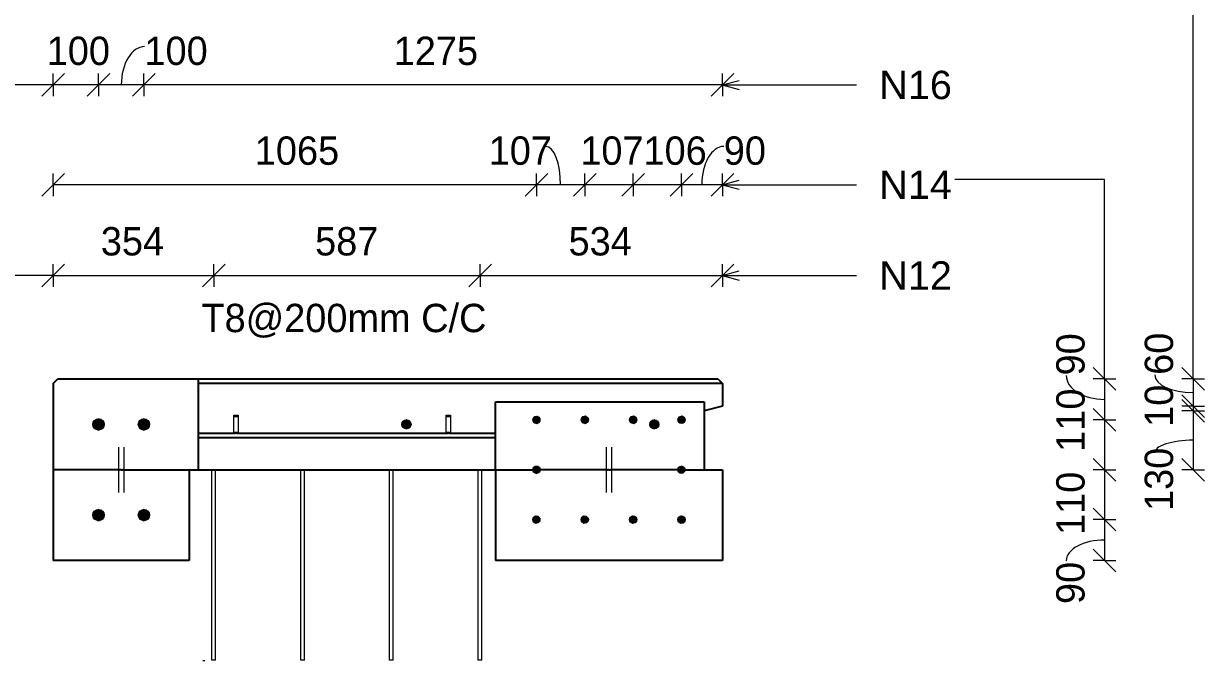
# Model space of a CAD drawing. Header units: millimetres. Extents: x -7945 to 7565, y 1067 to 22619.
# Drawn here: x -6529 to -3926, y 19844 to 21248 of the extents above; entities that cross this region are included whole.
import ezdxf

# ---------------------------------------------------------------- set-up
doc = ezdxf.new("R2010")
doc.units = ezdxf.units.MM
doc.linetypes.add('Dash', pattern=[6.36, 3.18, -3.18])
for name, color, linetype, lineweight in [('A-ANNO-DIMS', 211, 'Continuous', 9), ('A-ANNO-DIMS-25', 211, 'Continuous', 9), ('A-DETL-MBND', 5, 'Continuous', 18), ('A-GENM', 13, 'Continuous', 18), ('A-WALL', 113, 'Continuous', 25), ('A-WALL-HDLN', 110, 'Dash', 25), ('G-ANNO-TEXT', 231, 'Continuous', 9), ('S-RBAR', 171, 'Continuous', 18)]:
    doc.layers.add(name, color=color, linetype=linetype, lineweight=lineweight)
doc.styles.add('Arial', font='arial.ttf', dxfattribs={"height": 62.5})
doc.styles.add('Nirmala UI Semilight', font='NirmalaS.ttf', dxfattribs={"height": 62.5})
doc.dimstyles.new('Arrow_Filled_-_2_5_NI_UI', dxfattribs={"dimscale": 304.8, "dimtxt": 65.460247, "dimasz": 0.164042, "dimexe": 0.082021, "dimexo": 0.0625, "dimgap": 0.082021, "dimtad": 1, "dimdec": 4, "dimzin": 0, "dimdsep": 46, "dimtxsty": 'Nirmala UI Semilight', "dimblk1": 'OBLIQUE', "dimblk2": 'OBLIQUE', "dimsah": 1, "dimcen": 0.09, "dimazin": 0, "dimtfac": 1, "dimtdec": 4, "dimtix": 1, "dimtmove": 0, "dimatfit": 3, "dimfxl": 0.082021, "dimfxlon": 1, "dimtvp": 1, "dimtolj": 1, "dimtzin": 0, "dimarcsym": 2})
doc.dimstyles.new('Arrow_Filled_-_2_5_NI_UI_1', dxfattribs={"dimscale": 304.8, "dimtxt": 65.460247, "dimasz": 0.164042, "dimexe": 0.082021, "dimexo": 0.0625, "dimgap": 0.082021, "dimtad": 1, "dimdec": 4, "dimzin": 0, "dimdsep": 46, "dimtxsty": 'Nirmala UI Semilight', "dimblk1": 'OBLIQUE', "dimblk2": 'OBLIQUE', "dimsah": 1, "dimcen": 0.09, "dimazin": 0, "dimtfac": 1, "dimtdec": 4, "dimtix": 1, "dimtmove": 1, "dimatfit": 3, "dimfxl": 0.082021, "dimfxlon": 1, "dimtvp": 1, "dimtolj": 1, "dimtzin": 0, "dimarcsym": 2})
doc.dimstyles.new('Arrow_Filled_-_2_5_NI_UI_2', dxfattribs={"dimscale": 304.8, "dimtxt": 65.460247, "dimasz": 0.164042, "dimexe": 0.082021, "dimexo": 0.0625, "dimgap": 0.082021, "dimtad": 1, "dimdec": 4, "dimzin": 0, "dimdsep": 46, "dimtxsty": 'Nirmala UI Semilight', "dimblk1": 'OBLIQUE', "dimblk2": 'OBLIQUE', "dimsah": 1, "dimcen": 0.09, "dimazin": 0, "dimtfac": 1, "dimtdec": 4, "dimtix": 1, "dimtmove": 2, "dimatfit": 3, "dimfxl": 0.082021, "dimfxlon": 1, "dimtvp": 1, "dimtolj": 1, "dimtzin": 0, "dimarcsym": 2})

# ---------------------------------------------------------------- blocks, each defined once
blk = doc.blocks.new('12_7Ø_ Lifting Insert_COLUMN - 12_9Ø Lifting insert-1653057-Elevation Top')
at = {"layer": 'A-GENM', "flags": 128}
for points in [[(-6320.2, 20314.6), (-6320.2, 20314.5), (-6320.2, 20314.4), (-6320.2, 20314.2), (-6320.2, 20313.9), (-6320.2, 20313.6), (-6320.2, 20313.1), (-6320.2, 20312.6), (-6320.2, 20312), (-6320.2, 20311.4), (-6320.2, 20310.6), (-6320.2, 20309.8), (-6320.2, 20308.9), (-6320.2, 20308), (-6320.2, 20306.9), (-6320.2, 20305.8), (-6320.2, 20304.7), (-6320.2, 20303.4), (-6320.2, 20302.2), (-6320.2, 20300.8), (-6320.2, 20299.4), (-6320.2, 20297.9), (-6320.2, 20296.4), (-6320.2, 20294.9), (-6320.2, 20293.2), (-6320.2, 20291.6), (-6320.2, 20289.9), (-6320.2, 20288.1), (-6320.2, 20286.4), (-6320.2, 20284.5), (-6320.2, 20282.7), (-6320.2, 20280.8), (-6320.2, 20278.9), (-6320.2, 20277), (-6320.2, 20275), (-6320.2, 20273.1), (-6320.2, 20271.1), (-6320.2, 20269.1), (-6320.2, 20267.1), (-6320.2, 20265.1), (-6320.2, 20263.1), (-6320.2, 20261.1), (-6320.2, 20259.1), (-6320.2, 20257.1), (-6320.2, 20255.2), (-6320.2, 20253.2), (-6320.2, 20251.3), (-6320.2, 20249.4), (-6320.2, 20247.5), (-6320.2, 20245.6), (-6320.2, 20243.8), (-6320.2, 20242), (-6320.2, 20240.2), (-6320.2, 20238.5), (-6320.2, 20236.8), (-6320.2, 20235.1), (-6320.2, 20233.6), (-6320.2, 20232), (-6320.2, 20230.5), (-6320.2, 20229.1), (-6320.2, 20227.7), (-6320.2, 20226.4), (-6320.2, 20225.1), (-6320.2, 20223.9), (-6320.2, 20222.8), (-6320.2, 20221.7), (-6320.2, 20220.7), (-6320.2, 20219.8), (-6320.2, 20218.9), (-6320.2, 20218.2), (-6320.2, 20217.5), (-6320.2, 20216.8), (-6320.2, 20216.3), (-6320.2, 20215.8), (-6320.2, 20215.4), (-6320.2, 20215.1), (-6320.2, 20214.8), (-6320.2, 20214.7), (-6320.2, 20214.6), (-6320.2, 20214.6)], [(-6307.5, 20214.6), (-6307.5, 20214.6), (-6307.5, 20214.7), (-6307.5, 20214.9), (-6307.5, 20215.2), (-6307.5, 20215.6), (-6307.5, 20216), (-6307.5, 20216.5), (-6307.5, 20217.1), (-6307.5, 20217.8), (-6307.5, 20218.5), (-6307.5, 20219.3), (-6307.5, 20220.2), (-6307.5, 20221.2), (-6307.5, 20222.2), (-6307.5, 20223.3), (-6307.5, 20224.5), (-6307.5, 20225.7), (-6307.5, 20227), (-6307.5, 20228.3), (-6307.5, 20229.7), (-6307.5, 20231.2), (-6307.5, 20232.7), (-6307.5, 20234.3), (-6307.5, 20235.9), (-6307.5, 20237.6), (-6307.5, 20239.3), (-6307.5, 20241), (-6307.5, 20242.8), (-6307.5, 20244.6), (-6307.5, 20246.5), (-6307.5, 20248.3), (-6307.5, 20250.2), (-6307.5, 20252.2), (-6307.5, 20254.1), (-6307.5, 20256.1), (-6307.5, 20258), (-6307.5, 20260), (-6307.5, 20262), (-6307.5, 20264), (-6307.5, 20266), (-6307.5, 20268), (-6307.5, 20270), (-6307.5, 20272), (-6307.5, 20274), (-6307.5, 20275.9), (-6307.5, 20277.9), (-6307.5, 20279.8), (-6307.5, 20281.7), (-6307.5, 20283.5), (-6307.5, 20285.4), (-6307.5, 20287.2), (-6307.5, 20288.9), (-6307.5, 20290.7), (-6307.5, 20292.4), (-6307.5, 20294), (-6307.5, 20295.6), (-6307.5, 20297.1), (-6307.5, 20298.6), (-6307.5, 20300.1), (-6307.5, 20301.4), (-6307.5, 20302.8), (-6307.5, 20304), (-6307.5, 20305.2), (-6307.5, 20306.3), (-6307.5, 20307.4), (-6307.5, 20308.4), (-6307.5, 20309.3), (-6307.5, 20310.2), (-6307.5, 20311), (-6307.5, 20311.7), (-6307.5, 20312.3), (-6307.5, 20312.9), (-6307.5, 20313.3), (-6307.5, 20313.7), (-6307.5, 20314.1), (-6307.5, 20314.3), (-6307.5, 20314.5), (-6307.5, 20314.6), (-6307.5, 20314.6)]]:
    blk.add_lwpolyline(points, dxfattribs=at)
blk = doc.blocks.new('RR spread anchor face based - RR-SA-3_0-200-1726827-Elevation Top')
at = {"layer": 'A-GENM'}
for p, q in [((-6065.8, 20382.1), (-6065.8, 20384.6)), ((-6065.8, 20384.6), (-6055.8, 20384.6)), ((-6065.8, 20347.1), (-6065.8, 20382.1)), ((-6065.8, 20382.1), (-6055.8, 20382.1)), ((-6055.8, 20384.6), (-6055.8, 20382.1)), ((-6055.8, 20382.1), (-6055.8, 20347.1)), ((-6065.8, 20344.6), (-6065.8, 20347.1)), ((-6065.8, 20347.1), (-6055.8, 20347.1)), ((-6055.8, 20344.6), (-6065.8, 20344.6)), ((-6055.8, 20347.1), (-6055.8, 20344.6))]:
    blk.add_line(p, q, dxfattribs=at)
blk = doc.blocks.new('DIMBLOCK1-Elevation Top')
at = {"layer": 'A-ANNO-DIMS-25'}
for p, q in [((-6463.8, 20692.8), (-6438.8, 20717.8)), ((-6463.8, 20692.8), (-6463.8, 20717.8)), ((-6109.8, 20692.8), (-6084.8, 20717.8)), ((-6109.8, 20692.8), (-6109.8, 20717.8)), ((-6463.8, 20692.8), (-6488.8, 20667.8)), ((-6463.8, 20692.8), (-6109.8, 20692.8)), ((-6463.8, 20692.8), (-6463.8, 20667.8)), ((-6109.8, 20692.8), (-6134.8, 20667.8)), ((-6109.8, 20692.8), (-6109.8, 20667.8))]:
    blk.add_line(p, q, dxfattribs=at)
at = {"layer": 'A-ANNO-DIMS-25', "color": 0, "insert": (-6358.8, 20799.4), "char_height": 62.5, "width": 172.815, "attachment_point": 1, "line_spacing_factor": 1.142579, "style": 'Nirmala UI Semilight'}
blk.add_mtext('354', dxfattribs=at)
blk = doc.blocks.new('_Oblique')
at = {"color": 0, "linetype": 'ByBlock', "lineweight": -2}
blk.add_line((-0.5, -0.5), (0.5, 0.5), dxfattribs=at)
blk = doc.blocks.new('DIMBLOCK2-Elevation Top')
at = {"layer": 'A-ANNO-DIMS-25'}
for p, q in [((-6109.8, 20692.8), (-6084.8, 20717.8)), ((-6109.8, 20692.8), (-6109.8, 20717.8)), ((-5522.7, 20692.8), (-5497.7, 20717.8)), ((-5522.7, 20692.8), (-5522.7, 20717.8)), ((-6109.8, 20692.8), (-6134.8, 20667.8)), ((-6109.8, 20692.8), (-5522.7, 20692.8)), ((-6109.8, 20692.8), (-6109.8, 20667.8)), ((-5522.7, 20692.8), (-5547.7, 20667.8)), ((-5522.7, 20692.8), (-5522.7, 20667.8))]:
    blk.add_line(p, q, dxfattribs=at)
at = {"layer": 'A-ANNO-DIMS-25', "color": 0, "char_height": 62.5, "attachment_point": 1, "line_spacing_factor": 1.142579, "style": 'Nirmala UI Semilight'}
for s, insert, width in [('587', (-5886.5, 20799.4), 168.53), ('T8@200mm C/C', (-6137, 20630.3), 769.812)]:
    blk.add_mtext(s, dxfattribs=dict(at, insert=insert, width=width))
blk = doc.blocks.new('DIMBLOCK3-Elevation Top')
at = {"layer": 'A-ANNO-DIMS-25'}
for p, q in [((-5522.7, 20692.8), (-5497.7, 20717.8)), ((-5522.7, 20692.8), (-5522.7, 20717.8)), ((-4988.8, 20692.8), (-4963.8, 20717.8)), ((-4988.8, 20692.8), (-4988.8, 20717.8)), ((-5522.7, 20692.8), (-5547.7, 20667.8)), ((-5522.7, 20692.8), (-4988.8, 20692.8)), ((-5522.7, 20692.8), (-5522.7, 20667.8)), ((-4988.8, 20692.8), (-5013.8, 20667.8)), ((-4988.8, 20692.8), (-4988.8, 20667.8))]:
    blk.add_line(p, q, dxfattribs=at)
at = {"layer": 'A-ANNO-DIMS-25', "color": 0, "insert": (-5327.8, 20799.4), "char_height": 62.5, "width": 172.815, "attachment_point": 1, "line_spacing_factor": 1.142579, "style": 'Nirmala UI Semilight'}
blk.add_mtext('534', dxfattribs=at)
blk = doc.blocks.new('DIMBLOCK4-Elevation Top')
at = {"layer": 'A-ANNO-DIMS-25'}
for p, q in [((-5079.1, 20892.8), (-5054.1, 20917.8)), ((-5079.1, 20892.8), (-5079.1, 20917.8)), ((-4988.8, 20892.8), (-4963.8, 20917.8)), ((-4988.8, 20892.8), (-4988.8, 20917.8)), ((-5079.1, 20892.8), (-5104.1, 20867.8)), ((-4988.8, 20892.8), (-5079.1, 20892.8)), ((-5079.1, 20892.8), (-5079.1, 20867.8)), ((-4988.8, 20892.8), (-5013.8, 20867.8)), ((-4988.8, 20892.8), (-4988.8, 20867.8))]:
    blk.add_line(p, q, dxfattribs=at)
blk.add_ellipse((-4985.6, 20892.8), major_axis=(0, 84.5), ratio=0.572137, start_param=0, end_param=1.570796, dxfattribs=at)
at = {"layer": 'A-ANNO-DIMS-25', "color": 0, "insert": (-4985.6, 20999.3), "char_height": 62.5, "width": 114.258, "attachment_point": 1, "line_spacing_factor": 1.142579, "style": 'Nirmala UI Semilight'}
blk.add_mtext('90', dxfattribs=at)
blk = doc.blocks.new('DIMBLOCK5-Elevation Top')
at = {"layer": 'A-ANNO-DIMS-25'}
for p, q in [((-5185.4, 20892.8), (-5160.4, 20917.8)), ((-5185.4, 20892.8), (-5185.4, 20917.8)), ((-5079.1, 20892.8), (-5054.1, 20917.8)), ((-5079.1, 20892.8), (-5079.1, 20917.8)), ((-5185.4, 20892.8), (-5210.4, 20867.8)), ((-5079.1, 20892.8), (-5185.4, 20892.8)), ((-5185.4, 20892.8), (-5185.4, 20867.8)), ((-5079.1, 20892.8), (-5104.1, 20867.8)), ((-5079.1, 20892.8), (-5079.1, 20867.8))]:
    blk.add_line(p, q, dxfattribs=at)
at = {"layer": 'A-ANNO-DIMS-25', "color": 0, "insert": (-5162.6, 20999.3), "char_height": 62.5, "width": 154.248, "attachment_point": 1, "line_spacing_factor": 1.142579, "style": 'Nirmala UI Semilight'}
blk.add_mtext('106', dxfattribs=at)
blk = doc.blocks.new('DIMBLOCK6-Elevation Top')
at = {"layer": 'A-ANNO-DIMS-25'}
for p, q in [((-5292.2, 20892.8), (-5267.2, 20917.8)), ((-5292.2, 20892.8), (-5292.2, 20917.8)), ((-5185.4, 20892.8), (-5160.4, 20917.8)), ((-5185.4, 20892.8), (-5185.4, 20917.8)), ((-5292.2, 20892.8), (-5317.2, 20867.8)), ((-5185.4, 20892.8), (-5292.2, 20892.8)), ((-5292.2, 20892.8), (-5292.2, 20867.8)), ((-5185.4, 20892.8), (-5210.4, 20867.8)), ((-5185.4, 20892.8), (-5185.4, 20867.8))]:
    blk.add_line(p, q, dxfattribs=at)
at = {"layer": 'A-ANNO-DIMS-25', "color": 0, "insert": (-5301.9, 20999.3), "char_height": 62.5, "width": 151.392, "attachment_point": 1, "line_spacing_factor": 1.142579, "style": 'Nirmala UI Semilight'}
blk.add_mtext('107', dxfattribs=at)
blk = doc.blocks.new('DIMBLOCK7-Elevation Top')
at = {"layer": 'A-ANNO-DIMS-25'}
for p, q in [((-5398.8, 20892.8), (-5373.8, 20917.8)), ((-5398.8, 20892.8), (-5398.8, 20917.8)), ((-5292.2, 20892.8), (-5267.2, 20917.8)), ((-5292.2, 20892.8), (-5292.2, 20917.8)), ((-5398.8, 20892.8), (-5423.8, 20867.8)), ((-5292.2, 20892.8), (-5398.8, 20892.8)), ((-5398.8, 20892.8), (-5398.8, 20867.8)), ((-5292.2, 20892.8), (-5317.2, 20867.8)), ((-5292.2, 20892.8), (-5292.2, 20867.8))]:
    blk.add_line(p, q, dxfattribs=at)
blk.add_ellipse((-5377.7, 20892.8), major_axis=(0, 84.5), ratio=0.381362, start_param=4.712389, end_param=6.283185, dxfattribs=at)
at = {"layer": 'A-ANNO-DIMS-25', "color": 0, "insert": (-5503.9, 20999.3), "char_height": 62.5, "width": 151.392, "attachment_point": 1, "line_spacing_factor": 1.142579, "style": 'Nirmala UI Semilight'}
blk.add_mtext('107', dxfattribs=at)
blk = doc.blocks.new('DIMBLOCK8-Elevation Top')
at = {"layer": 'A-ANNO-DIMS-25'}
for p, q in [((-6463.8, 20892.8), (-6438.8, 20917.8)), ((-6463.8, 20892.8), (-6463.8, 20917.8)), ((-5398.8, 20892.8), (-5373.8, 20917.8)), ((-5398.8, 20892.8), (-5398.8, 20917.8)), ((-6463.8, 20892.8), (-6488.8, 20867.8)), ((-5398.8, 20892.8), (-6463.8, 20892.8)), ((-6463.8, 20892.8), (-6463.8, 20867.8)), ((-5398.8, 20892.8), (-5423.8, 20867.8)), ((-5398.8, 20892.8), (-5398.8, 20867.8))]:
    blk.add_line(p, q, dxfattribs=at)
at = {"layer": 'A-ANNO-DIMS-25', "color": 0, "insert": (-6019.4, 20999.3), "char_height": 62.5, "width": 211.377, "attachment_point": 1, "line_spacing_factor": 1.142579, "style": 'Nirmala UI Semilight'}
blk.add_mtext('1065', dxfattribs=at)
blk = doc.blocks.new('DIMBLOCK24-Elevation Top')
at = {"layer": 'A-ANNO-DIMS-25'}
for p, q in [((-4146.3, 20464.6), (-4171.3, 20489.6)), ((-4146.3, 20464.6), (-4171.3, 20464.6)), ((-4146.3, 20464.6), (-4146.3, 20374.6)), ((-4146.3, 20464.6), (-4121.3, 20439.6)), ((-4146.3, 20464.6), (-4121.3, 20464.6)), ((-4146.3, 20374.6), (-4171.3, 20399.6)), ((-4146.3, 20374.6), (-4171.3, 20374.6)), ((-4146.3, 20374.6), (-4121.3, 20349.6)), ((-4146.3, 20374.6), (-4121.3, 20374.6))]:
    blk.add_line(p, q, dxfattribs=at)
blk.add_ellipse((-4146.3, 20472.4), major_axis=(84.5, 0), ratio=0.624867, start_param=3.141593, end_param=4.712389, dxfattribs=at)
at = {"layer": 'A-ANNO-DIMS-25', "color": 0, "insert": (-4252.8, 20472.4), "char_height": 62.5, "width": 114.258, "attachment_point": 1, "rotation": 90, "line_spacing_factor": 1.142579, "style": 'Nirmala UI Semilight'}
blk.add_mtext('90', dxfattribs=at)
blk = doc.blocks.new('DIMBLOCK25-Elevation Top')
at = {"layer": 'A-ANNO-DIMS-25'}
for p, q in [((-4146.3, 20374.6), (-4171.3, 20399.6)), ((-4146.3, 20374.6), (-4171.3, 20374.6)), ((-4146.3, 20374.6), (-4146.3, 20264.6)), ((-4146.3, 20374.6), (-4121.3, 20349.6)), ((-4146.3, 20374.6), (-4121.3, 20374.6)), ((-4146.3, 20264.6), (-4171.3, 20289.6)), ((-4146.3, 20264.6), (-4171.3, 20264.6)), ((-4146.3, 20264.6), (-4121.3, 20239.6)), ((-4146.3, 20264.6), (-4121.3, 20264.6))]:
    blk.add_line(p, q, dxfattribs=at)
at = {"layer": 'A-ANNO-DIMS-25', "color": 0, "insert": (-4252.8, 20304), "char_height": 62.5, "width": 137.109, "attachment_point": 1, "rotation": 90, "line_spacing_factor": 1.142579, "style": 'Nirmala UI Semilight'}
blk.add_mtext('110', dxfattribs=at)
blk = doc.blocks.new('DIMBLOCK26-Elevation Top')
at = {"layer": 'A-ANNO-DIMS-25'}
for p, q in [((-4146.3, 20264.6), (-4171.3, 20289.6)), ((-4146.3, 20264.6), (-4171.3, 20264.6)), ((-4146.3, 20264.6), (-4146.3, 20154.6)), ((-4146.3, 20264.6), (-4121.3, 20239.6)), ((-4146.3, 20264.6), (-4121.3, 20264.6)), ((-4146.3, 20154.6), (-4171.3, 20179.6)), ((-4146.3, 20154.6), (-4171.3, 20154.6)), ((-4146.3, 20154.6), (-4121.3, 20129.6)), ((-4146.3, 20154.6), (-4121.3, 20154.6))]:
    blk.add_line(p, q, dxfattribs=at)
at = {"layer": 'A-ANNO-DIMS-25', "color": 0, "insert": (-4252.8, 20120.7), "char_height": 62.5, "width": 137.109, "attachment_point": 1, "rotation": 90, "line_spacing_factor": 1.142579, "style": 'Nirmala UI Semilight'}
blk.add_mtext('110', dxfattribs=at)
blk = doc.blocks.new('DIMBLOCK27-Elevation Top')
at = {"layer": 'A-ANNO-DIMS-25'}
for p, q in [((-4146.3, 20154.6), (-4171.3, 20179.6)), ((-4146.3, 20154.6), (-4171.3, 20154.6)), ((-4146.3, 20154.6), (-4146.3, 20064.6)), ((-4146.3, 20154.6), (-4121.3, 20129.6)), ((-4146.3, 20154.6), (-4121.3, 20154.6)), ((-4146.3, 20064.6), (-4171.3, 20089.6)), ((-4146.3, 20064.6), (-4171.3, 20064.6)), ((-4146.3, 20064.6), (-4121.3, 20039.6)), ((-4146.3, 20064.6), (-4121.3, 20064.6))]:
    blk.add_line(p, q, dxfattribs=at)
blk.add_ellipse((-4146.3, 20063.6), major_axis=(84.5, 0), ratio=0.543864, start_param=1.570796, end_param=3.141593, dxfattribs=at)
at = {"layer": 'A-ANNO-DIMS-25', "color": 0, "insert": (-4252.8, 19968.4), "char_height": 62.5, "width": 114.258, "attachment_point": 1, "rotation": 90, "line_spacing_factor": 1.142579, "style": 'Nirmala UI Semilight'}
blk.add_mtext('90', dxfattribs=at)
blk = doc.blocks.new('DIMBLOCK35-Elevation Top')
at = {"layer": 'A-ANNO-DIMS-25'}
for p, q in [((-3951.3, 20464.6), (-3976.3, 20489.6)), ((-3951.3, 20464.6), (-3976.3, 20464.6)), ((-3951.3, 20464.6), (-3951.3, 20404.6)), ((-3951.3, 20464.6), (-3926.3, 20439.6)), ((-3951.3, 20464.6), (-3926.3, 20464.6)), ((-3951.3, 20404.6), (-3976.3, 20429.6)), ((-3951.3, 20404.6), (-3976.3, 20404.6)), ((-3951.3, 20404.6), (-3926.3, 20379.6)), ((-3951.3, 20404.6), (-3926.3, 20404.6))]:
    blk.add_line(p, q, dxfattribs=at)
blk.add_ellipse((-3951.3, 20473.7), major_axis=(84.5, 0), ratio=0.463537, start_param=3.141593, end_param=4.712389, dxfattribs=at)
at = {"layer": 'A-ANNO-DIMS-25', "color": 0, "insert": (-4057.8, 20473.7), "char_height": 62.5, "width": 114.258, "attachment_point": 1, "rotation": 90, "line_spacing_factor": 1.142579, "style": 'Nirmala UI Semilight'}
blk.add_mtext('60', dxfattribs=at)
blk = doc.blocks.new('DIMBLOCK36-Elevation Top')
at = {"layer": 'A-ANNO-DIMS-25'}
for p, q in [((-3951.3, 20404.6), (-3976.3, 20429.6)), ((-3951.3, 20394.6), (-3976.3, 20419.6)), ((-3951.3, 20404.6), (-3976.3, 20404.6)), ((-3951.3, 20394.6), (-3976.3, 20394.6)), ((-3951.3, 20404.6), (-3951.3, 20394.6)), ((-3951.3, 20404.6), (-3926.3, 20379.6)), ((-3951.3, 20404.6), (-3926.3, 20404.6)), ((-3951.3, 20394.6), (-3926.3, 20369.6)), ((-3951.3, 20394.6), (-3926.3, 20394.6))]:
    blk.add_line(p, q, dxfattribs=at)
at = {"layer": 'A-ANNO-DIMS-25', "color": 0, "insert": (-4057.8, 20359.1), "char_height": 62.5, "width": 97.119, "attachment_point": 1, "rotation": 90, "line_spacing_factor": 1.142579, "style": 'Nirmala UI Semilight'}
blk.add_mtext('10', dxfattribs=at)
blk = doc.blocks.new('DIMBLOCK37-Elevation Top')
at = {"layer": 'A-ANNO-DIMS-25'}
for p, q in [((-3951.3, 20394.6), (-3976.3, 20419.6)), ((-3951.3, 20394.6), (-3976.3, 20394.6)), ((-3951.3, 20394.6), (-3951.3, 20264.6)), ((-3951.3, 20394.6), (-3926.3, 20369.6)), ((-3951.3, 20394.6), (-3926.3, 20394.6)), ((-3951.3, 20264.6), (-3976.3, 20289.6)), ((-3951.3, 20264.6), (-3976.3, 20264.6)), ((-3951.3, 20264.6), (-3926.3, 20239.6)), ((-3951.3, 20264.6), (-3926.3, 20264.6))]:
    blk.add_line(p, q, dxfattribs=at)
blk.add_ellipse((-3951.3, 20302.1), major_axis=(84.5, 0), ratio=0.32451, start_param=1.570796, end_param=3.141593, dxfattribs=at)
at = {"layer": 'A-ANNO-DIMS-25', "color": 0, "insert": (-4057.8, 20173.6), "char_height": 62.5, "width": 154.248, "attachment_point": 1, "rotation": 90, "line_spacing_factor": 1.142579, "style": 'Nirmala UI Semilight'}
blk.add_mtext('130', dxfattribs=at)
blk = doc.blocks.new('DIMBLOCK44-Elevation Top')
at = {"layer": 'A-ANNO-DIMS-25'}
for p, q in [((-6263.8, 21112.8), (-6238.8, 21137.8)), ((-6263.8, 21112.8), (-6263.8, 21137.8)), ((-4988.8, 21112.8), (-4963.8, 21137.8)), ((-4988.8, 21112.8), (-4988.8, 21137.8)), ((-6263.8, 21112.8), (-6288.8, 21087.8)), ((-4988.8, 21112.8), (-6263.8, 21112.8)), ((-6263.8, 21112.8), (-6263.8, 21087.8)), ((-4988.8, 21112.8), (-5013.8, 21087.8)), ((-4988.8, 21112.8), (-4988.8, 21087.8))]:
    blk.add_line(p, q, dxfattribs=at)
at = {"layer": 'A-ANNO-DIMS-25', "color": 0, "insert": (-5713.2, 21219.3), "char_height": 62.5, "width": 208.521, "attachment_point": 1, "line_spacing_factor": 1.142579, "style": 'Nirmala UI Semilight'}
blk.add_mtext('1275', dxfattribs=at)
blk = doc.blocks.new('DIMBLOCK45-Elevation Top')
at = {"layer": 'A-ANNO-DIMS-25'}
for p, q in [((-6363.8, 21112.8), (-6338.8, 21137.8)), ((-6363.8, 21112.8), (-6363.8, 21137.8)), ((-6263.8, 21112.8), (-6238.8, 21137.8)), ((-6263.8, 21112.8), (-6263.8, 21137.8)), ((-6363.8, 21112.8), (-6388.8, 21087.8)), ((-6263.8, 21112.8), (-6363.8, 21112.8)), ((-6363.8, 21112.8), (-6363.8, 21087.8)), ((-6263.8, 21112.8), (-6288.8, 21087.8)), ((-6263.8, 21112.8), (-6263.8, 21087.8))]:
    blk.add_line(p, q, dxfattribs=at)
blk.add_ellipse((-6262.6, 21112.8), major_axis=(0, 84.5), ratio=0.606458, start_param=0, end_param=1.570796, dxfattribs=at)
at = {"layer": 'A-ANNO-DIMS-25', "color": 0, "insert": (-6262.6, 21219.3), "char_height": 62.5, "width": 154.248, "attachment_point": 1, "line_spacing_factor": 1.142579, "style": 'Nirmala UI Semilight'}
blk.add_mtext('100', dxfattribs=at)
blk = doc.blocks.new('DIMBLOCK46-Elevation Top')
at = {"layer": 'A-ANNO-DIMS-25'}
for p, q in [((-6463.8, 21112.8), (-6438.8, 21137.8)), ((-6463.8, 21112.8), (-6463.8, 21137.8)), ((-6363.8, 21112.8), (-6338.8, 21137.8)), ((-6363.8, 21112.8), (-6363.8, 21137.8)), ((-6463.8, 21112.8), (-6488.8, 21087.8)), ((-6363.8, 21112.8), (-6463.8, 21112.8)), ((-6463.8, 21112.8), (-6463.8, 21087.8)), ((-6363.8, 21112.8), (-6388.8, 21087.8)), ((-6363.8, 21112.8), (-6363.8, 21087.8))]:
    blk.add_line(p, q, dxfattribs=at)
at = {"layer": 'A-ANNO-DIMS-25', "color": 0, "insert": (-6478.1, 21219.3), "char_height": 62.5, "width": 154.248, "attachment_point": 1, "line_spacing_factor": 1.142579, "style": 'Nirmala UI Semilight'}
blk.add_mtext('100', dxfattribs=at)

msp = doc.modelspace()

# ---------------------------------------------------------------- hatches: boundary and pattern name
at = {"layer": 'S-RBAR'}
h = msp.add_hatch(color=256, dxfattribs=at)
edge = h.paths.add_edge_path()
edge.add_arc((-5398.80383, 20374.5695), 8, 0, 360)
for points in [[(-5397.90811, 20366.6198), (-5392.03004, 20370.31324), (-5391.25276, 20377.21173), (-5396.1616, 20382.12056), (-5403.06009, 20381.34329), (-5406.75353, 20375.46521), (-5404.46068, 20368.91264)], [(-5290.42366, 20366.77007), (-5284.99608, 20371.09843), (-5284.99608, 20378.04057), (-5290.42366, 20382.36892), (-5297.19175, 20380.82415), (-5300.20383, 20374.5695), (-5297.19175, 20368.31485)], [(-5183.62366, 20366.77007), (-5178.19608, 20371.09843), (-5178.19608, 20378.04057), (-5183.62366, 20382.36892), (-5190.39175, 20380.82415), (-5193.40383, 20374.5695), (-5190.39175, 20368.31485)], [(-5076.1616, 20367.01843), (-5071.25276, 20371.92727), (-5072.03004, 20378.82575), (-5077.90811, 20382.5192), (-5084.46068, 20380.22635), (-5086.75353, 20373.67378), (-5083.06009, 20367.7957)], [(-6363.80383, 20352.0695), (-6354.965, 20355.73066), (-6351.30383, 20364.5695), (-6354.965, 20373.40833), (-6363.80383, 20377.0695), (-6372.64266, 20373.40833), (-6376.30383, 20364.5695), (-6372.64266, 20355.73066)], [(-6263.80383, 20352.0695), (-6254.965, 20355.73066), (-6251.30383, 20364.5695), (-6254.965, 20373.40833), (-6263.80383, 20377.0695), (-6272.64266, 20373.40833), (-6276.30383, 20364.5695), (-6272.64266, 20355.73066)], [(-5685.05383, 20354.5695), (-5677.98276, 20357.49843), (-5675.05383, 20364.5695), (-5677.98276, 20371.64057), (-5685.05383, 20374.5695), (-5692.1249, 20371.64057), (-5695.05383, 20364.5695), (-5692.1249, 20357.49843)], [(-5138.80383, 20354.5695), (-5131.73276, 20357.49843), (-5128.80383, 20364.5695), (-5131.73276, 20371.64057), (-5138.80383, 20374.5695), (-5145.8749, 20371.64057), (-5148.80383, 20364.5695), (-5145.8749, 20357.49843)], [(-5398.45803, 20256.5695), (-5392.20338, 20259.58158), (-5390.65861, 20266.34967), (-5394.98696, 20271.77725), (-5401.9291, 20271.77725), (-5406.25746, 20266.34967), (-5404.71269, 20259.58158)], [(-5075.67856, 20257.36175), (-5071.3502, 20262.78933), (-5072.89497, 20269.55742), (-5079.14963, 20272.5695), (-5085.40428, 20269.55742), (-5086.94905, 20262.78933), (-5082.6207, 20257.36175)], [(-6363.80383, 20152.0695), (-6354.965, 20155.73066), (-6351.30383, 20164.5695), (-6354.965, 20173.40833), (-6363.80383, 20177.0695), (-6372.64266, 20173.40833), (-6376.30383, 20164.5695), (-6372.64266, 20155.73066), (-6371.40612, 20155.21847)], [(-6263.80383, 20152.0695), (-6254.965, 20155.73066), (-6251.30383, 20164.5695), (-6254.965, 20173.40833), (-6263.80383, 20177.0695), (-6272.64266, 20173.40833), (-6276.30383, 20164.5695), (-6272.64266, 20155.73066), (-6271.40612, 20155.21847)], [(-5399.69955, 20146.6198), (-5393.14698, 20148.91264), (-5390.85413, 20155.46521), (-5394.54757, 20161.34329), (-5401.44606, 20162.12056), (-5406.3549, 20157.21173), (-5405.57762, 20150.31324)], [(-5293.984, 20146.77007), (-5287.21591, 20148.31485), (-5284.20383, 20154.5695), (-5287.21591, 20160.82415), (-5293.984, 20162.36892), (-5299.41158, 20158.04057), (-5299.41158, 20151.09843)], [(-5187.184, 20146.77007), (-5180.41591, 20148.31485), (-5177.40383, 20154.5695), (-5180.41591, 20160.82415), (-5187.184, 20162.36892), (-5192.61158, 20158.04057), (-5192.61158, 20151.09843)], [(-5081.44606, 20147.01843), (-5074.54757, 20147.7957), (-5070.85413, 20153.67378), (-5073.14698, 20160.22635), (-5079.69955, 20162.5192), (-5085.57762, 20158.82575), (-5086.3549, 20151.92727)]]:
    msp.add_hatch(color=256, dxfattribs=at).paths.add_polyline_path(points)
h = msp.add_hatch(color=256, dxfattribs=at)
edge = h.paths.add_edge_path()
edge.add_arc((-5292.20383, 20374.5695), 8, 0, 360)
h = msp.add_hatch(color=256, dxfattribs=at)
edge = h.paths.add_edge_path()
edge.add_arc((-5185.40383, 20374.5695), 8, 0, 360)
h = msp.add_hatch(color=256, dxfattribs=at)
edge = h.paths.add_edge_path()
edge.add_arc((-5078.80383, 20374.5695), 8, 0, 360)
h = msp.add_hatch(color=256, dxfattribs=at)
edge = h.paths.add_edge_path()
edge.add_arc((-6363.80383, 20364.5695), 12.5, 0, 360)
h = msp.add_hatch(color=256, dxfattribs=at)
edge = h.paths.add_edge_path()
edge.add_arc((-6263.80383, 20364.5695), 12.5, 0, 360)
h = msp.add_hatch(color=256, dxfattribs=at)
edge = h.paths.add_edge_path()
edge.add_arc((-5685.05383, 20364.5695), 10, 0, 360)
h = msp.add_hatch(color=256, dxfattribs=at)
edge = h.paths.add_edge_path()
edge.add_arc((-5138.80383, 20364.5695), 10, 0, 360)
h = msp.add_hatch(color=256, dxfattribs=at)
edge = h.paths.add_edge_path()
edge.add_arc((-5398.45803, 20264.5695), 8, 0, 360)
h = msp.add_hatch(color=256, dxfattribs=at)
edge = h.paths.add_edge_path()
edge.add_arc((-5079.14963, 20264.5695), 8, 0, 360)
h = msp.add_hatch(color=256, dxfattribs=at)
edge = h.paths.add_edge_path()
edge.add_arc((-6363.80383, 20164.5695), 12.5, 0, 360)
h = msp.add_hatch(color=256, dxfattribs=at)
edge = h.paths.add_edge_path()
edge.add_arc((-6263.80383, 20164.5695), 12.5, 0, 360)
h = msp.add_hatch(color=256, dxfattribs=at)
edge = h.paths.add_edge_path()
edge.add_arc((-5398.80383, 20154.5695), 8, 0, 360)
h = msp.add_hatch(color=256, dxfattribs=at)
edge = h.paths.add_edge_path()
edge.add_arc((-5292.20383, 20154.5695), 8, 0, 360)
h = msp.add_hatch(color=256, dxfattribs=at)
edge = h.paths.add_edge_path()
edge.add_arc((-5185.40383, 20154.5695), 8, 0, 360)
h = msp.add_hatch(color=256, dxfattribs=at)
edge = h.paths.add_edge_path()
edge.add_arc((-5078.80383, 20154.5695), 8, 0, 360)

# ---------------------------------------------------------------- linework, layer by layer
at = {"layer": 'A-DETL-MBND'}
for p, q in [((-3951.27804, 20464.5695), (-3951.27804, 22309.5695)), ((-6463.80383, 21112.78852), (-6837.06182, 21112.78852)), ((-4146.27804, 20904.5695), (-4476.27804, 20904.5695)), ((-4146.27804, 20464.5695), (-4146.27804, 20904.5695)), ((-6463.80383, 20692.82148), (-6637.06182, 20692.82148)), ((-6133.80383, 19844.21292), (-6129.80383, 19844.21292))]:
    msp.add_line(p, q, dxfattribs=at)
at = {"layer": 'A-WALL'}
for p, q in [((-6463.80383, 20454.56692), (-6453.80125, 20464.5695)), ((-6453.80125, 20464.5695), (-4998.80641, 20464.5695)), ((-6143.80383, 20454.5695), (-6143.80383, 20464.5695)), ((-4998.80641, 20464.5695), (-4988.80469, 20454.56778)), ((-6463.80383, 20454.56692), (-6463.80383, 20064.5695)), ((-6143.80383, 20264.5695), (-6143.80383, 20454.5695)), ((-4988.80383, 20454.5695), (-6143.80383, 20454.5695)), ((-4988.80383, 20454.56692), (-4988.80383, 20404.5695)), ((-5488.77608, 20264.5695), (-5488.77608, 20414.5695)), ((-5488.77608, 20414.5695), (-5028.80383, 20414.5695)), ((-5028.80383, 20414.5695), (-5028.80383, 20394.5695)), ((-4988.80383, 20404.5695), (-5028.80383, 20394.5695)), ((-5028.80383, 20394.5695), (-5028.80383, 20264.5695)), ((-6065.80383, 20344.68917), (-6143.80383, 20344.68917)), ((-5488.77608, 20334.68917), (-6143.80383, 20334.68917)), ((-5597.80383, 20344.68917), (-6055.80383, 20344.68917)), ((-5488.77608, 20344.68917), (-5587.80383, 20344.68917)), ((-6320.15383, 20264.5695), (-6463.80383, 20264.5695)), ((-6307.45383, 20264.5695), (-5488.77608, 20264.5695)), ((-6163.80383, 20264.5695), (-6163.80383, 20064.5695)), ((-5488.80383, 20264.5695), (-5488.80383, 20064.5695)), ((-5488.77608, 20264.5695), (-5405.90203, 20264.5695)), ((-5391.11581, 20264.5695), (-5405.80026, 20264.5695)), ((-5245.15383, 20264.5695), (-5391.01404, 20264.5695)), ((-5086.59362, 20264.5695), (-5232.45383, 20264.5695)), ((-5071.8074, 20264.5695), (-5086.49185, 20264.5695)), ((-5071.70563, 20264.5695), (-4988.80383, 20264.5695)), ((-4988.80383, 20264.5695), (-4988.80383, 20064.5695)), ((-6163.80383, 20064.5695), (-6463.80383, 20064.5695)), ((-4988.80383, 20064.5695), (-5488.80383, 20064.5695))]:
    msp.add_line(p, q, dxfattribs=at)
at = {"layer": 'A-WALL-HDLN'}
for p, q in [((-6055.85344, 20344.68917), (-6065.75422, 20344.68917)), ((-5587.85344, 20344.68917), (-5597.75422, 20344.68917)), ((-6307.50344, 20264.5695), (-6320.10422, 20264.5695)), ((-6320.10422, 20264.5695), (-6307.50344, 20264.5695)), ((-5232.50344, 20264.5695), (-5245.10422, 20264.5695)), ((-5245.10422, 20264.5695), (-5232.50344, 20264.5695))]:
    msp.add_line(p, q, dxfattribs=at)
at = {"layer": 'G-ANNO-TEXT', "color": 10}
for p, q in [((-4988.93781, 21112.80449), (-4951.43793, 21122.85301)), ((-4988.93781, 21112.80449), (-4692.98173, 21112.80791)), ((-4988.93781, 21112.80449), (-4951.4377, 21102.75682)), ((-4988.93569, 20892.80747), (-4951.4358, 20902.85599)), ((-4988.93569, 20892.80747), (-4692.9796, 20892.81089)), ((-4988.93569, 20892.80747), (-4951.43557, 20882.7598)), ((-4988.93337, 20692.80747), (-4951.43349, 20702.85599)), ((-4988.93337, 20692.80747), (-4692.97729, 20692.81089)), ((-4988.93337, 20692.80747), (-4951.43326, 20682.7598))]:
    msp.add_line(p, q, dxfattribs=at)
at = {"layer": 'S-RBAR'}
for p, q in [((-5403.06009, 20381.34329), (-5406.75353, 20375.46521)), ((-5396.1616, 20382.12056), (-5403.06009, 20381.34329)), ((-5391.25276, 20377.21173), (-5396.1616, 20382.12056)), ((-5297.19175, 20380.82415), (-5300.20383, 20374.5695)), ((-5290.42366, 20382.36892), (-5297.19175, 20380.82415)), ((-5284.99608, 20378.04057), (-5290.42366, 20382.36892)), ((-5190.39175, 20380.82415), (-5193.40383, 20374.5695)), ((-5183.62366, 20382.36892), (-5190.39175, 20380.82415)), ((-5178.19608, 20378.04057), (-5183.62366, 20382.36892)), ((-5084.46068, 20380.22635), (-5086.75353, 20373.67378)), ((-5077.90811, 20382.5192), (-5084.46068, 20380.22635)), ((-5072.03004, 20378.82575), (-5077.90811, 20382.5192)), ((-6372.64266, 20373.40833), (-6376.30383, 20364.5695)), ((-6376.30383, 20364.5695), (-6372.64266, 20355.73066)), ((-6363.80383, 20377.0695), (-6372.64266, 20373.40833)), ((-6372.64266, 20355.73066), (-6363.80383, 20352.0695)), ((-6354.965, 20373.40833), (-6363.80383, 20377.0695)), ((-6363.80383, 20352.0695), (-6354.965, 20355.73066)), ((-6351.30383, 20364.5695), (-6354.965, 20373.40833)), ((-6354.965, 20355.73066), (-6351.30383, 20364.5695)), ((-6272.64266, 20373.40833), (-6276.30383, 20364.5695)), ((-6276.30383, 20364.5695), (-6272.64266, 20355.73066)), ((-6263.80383, 20377.0695), (-6272.64266, 20373.40833)), ((-6272.64266, 20355.73066), (-6263.80383, 20352.0695)), ((-6254.965, 20373.40833), (-6263.80383, 20377.0695)), ((-6263.80383, 20352.0695), (-6254.965, 20355.73066)), ((-6251.30383, 20364.5695), (-6254.965, 20373.40833)), ((-6254.965, 20355.73066), (-6251.30383, 20364.5695)), ((-5692.1249, 20371.64057), (-5695.05383, 20364.5695)), ((-5695.05383, 20364.5695), (-5692.1249, 20357.49843)), ((-5685.05383, 20374.5695), (-5692.1249, 20371.64057)), ((-5692.1249, 20357.49843), (-5685.05383, 20354.5695)), ((-5677.98276, 20371.64057), (-5685.05383, 20374.5695)), ((-5685.05383, 20354.5695), (-5677.98276, 20357.49843)), ((-5675.05383, 20364.5695), (-5677.98276, 20371.64057)), ((-5677.98276, 20357.49843), (-5675.05383, 20364.5695)), ((-5406.75353, 20375.46521), (-5404.46068, 20368.91264)), ((-5404.46068, 20368.91264), (-5397.90811, 20366.6198)), ((-5397.90811, 20366.6198), (-5392.03004, 20370.31324)), ((-5392.03004, 20370.31324), (-5391.25276, 20377.21173)), ((-5300.20383, 20374.5695), (-5297.19175, 20368.31485)), ((-5297.19175, 20368.31485), (-5290.42366, 20366.77007)), ((-5290.42366, 20366.77007), (-5284.99608, 20371.09843)), ((-5284.99608, 20371.09843), (-5284.99608, 20378.04057)), ((-5193.40383, 20374.5695), (-5190.39175, 20368.31485)), ((-5190.39175, 20368.31485), (-5183.62366, 20366.77007)), ((-5183.62366, 20366.77007), (-5178.19608, 20371.09843)), ((-5178.19608, 20371.09843), (-5178.19608, 20378.04057)), ((-5145.8749, 20371.64057), (-5148.80383, 20364.5695)), ((-5148.80383, 20364.5695), (-5145.8749, 20357.49843)), ((-5138.80383, 20374.5695), (-5145.8749, 20371.64057)), ((-5145.8749, 20357.49843), (-5138.80383, 20354.5695)), ((-5131.73276, 20371.64057), (-5138.80383, 20374.5695)), ((-5138.80383, 20354.5695), (-5131.73276, 20357.49843)), ((-5128.80383, 20364.5695), (-5131.73276, 20371.64057)), ((-5131.73276, 20357.49843), (-5128.80383, 20364.5695)), ((-5086.75353, 20373.67378), (-5083.06009, 20367.7957)), ((-5083.06009, 20367.7957), (-5076.1616, 20367.01843)), ((-5076.1616, 20367.01843), (-5071.25276, 20371.92727)), ((-5071.25276, 20371.92727), (-5072.03004, 20378.82575)), ((-6113.80383, 19844.5695), (-6113.80383, 20264.5695)), ((-6105.80383, 19844.5695), (-6105.80383, 20264.5695)), ((-5918.10001, 19844.5695), (-5918.10001, 20264.5695)), ((-5910.10001, 19844.5695), (-5910.10001, 20264.5695)), ((-5722.39619, 19844.5695), (-5722.39619, 20264.5695)), ((-5714.39619, 19844.5695), (-5714.39619, 20264.5695)), ((-5526.69238, 19844.5695), (-5526.69238, 20264.5695)), ((-5518.69238, 19844.5695), (-5518.69238, 20264.5695)), ((-5401.9291, 20271.77725), (-5406.25746, 20266.34967)), ((-5406.25746, 20266.34967), (-5404.71269, 20259.58158)), ((-5404.71269, 20259.58158), (-5398.45803, 20256.5695)), ((-5394.98696, 20271.77725), (-5401.9291, 20271.77725)), ((-5398.45803, 20256.5695), (-5392.20338, 20259.58158)), ((-5390.65861, 20266.34967), (-5394.98696, 20271.77725)), ((-5392.20338, 20259.58158), (-5390.65861, 20266.34967)), ((-5085.40428, 20269.55742), (-5086.94905, 20262.78933)), ((-5086.94905, 20262.78933), (-5082.6207, 20257.36175)), ((-5079.14963, 20272.5695), (-5085.40428, 20269.55742)), ((-5082.6207, 20257.36175), (-5075.67856, 20257.36175)), ((-5072.89497, 20269.55742), (-5079.14963, 20272.5695)), ((-5075.67856, 20257.36175), (-5071.3502, 20262.78933)), ((-5071.3502, 20262.78933), (-5072.89497, 20269.55742)), ((-6372.64266, 20173.40833), (-6376.30383, 20164.5695)), ((-6363.80383, 20177.0695), (-6372.64266, 20173.40833)), ((-6354.965, 20173.40833), (-6363.80383, 20177.0695)), ((-6351.30383, 20164.5695), (-6354.965, 20173.40833)), ((-6272.64266, 20173.40833), (-6276.30383, 20164.5695)), ((-6263.80383, 20177.0695), (-6272.64266, 20173.40833)), ((-6254.965, 20173.40833), (-6263.80383, 20177.0695)), ((-6251.30383, 20164.5695), (-6254.965, 20173.40833)), ((-6376.30383, 20164.5695), (-6372.64266, 20155.73066)), ((-6372.64266, 20155.73066), (-6371.40612, 20155.21847)), ((-6371.40612, 20155.21847), (-6363.80383, 20152.0695)), ((-6363.80383, 20152.0695), (-6354.965, 20155.73066)), ((-6354.965, 20155.73066), (-6351.30383, 20164.5695)), ((-6276.30383, 20164.5695), (-6272.64266, 20155.73066)), ((-6272.64266, 20155.73066), (-6271.40612, 20155.21847)), ((-6271.40612, 20155.21847), (-6263.80383, 20152.0695)), ((-6263.80383, 20152.0695), (-6254.965, 20155.73066)), ((-6254.965, 20155.73066), (-6251.30383, 20164.5695)), ((-5401.44606, 20162.12056), (-5406.3549, 20157.21173)), ((-5406.3549, 20157.21173), (-5405.57762, 20150.31324)), ((-5405.57762, 20150.31324), (-5399.69955, 20146.6198)), ((-5394.54757, 20161.34329), (-5401.44606, 20162.12056)), ((-5399.69955, 20146.6198), (-5393.14698, 20148.91264)), ((-5390.85413, 20155.46521), (-5394.54757, 20161.34329)), ((-5393.14698, 20148.91264), (-5390.85413, 20155.46521)), ((-5293.984, 20162.36892), (-5299.41158, 20158.04057)), ((-5299.41158, 20158.04057), (-5299.41158, 20151.09843)), ((-5299.41158, 20151.09843), (-5293.984, 20146.77007)), ((-5287.21591, 20160.82415), (-5293.984, 20162.36892)), ((-5293.984, 20146.77007), (-5287.21591, 20148.31485)), ((-5284.20383, 20154.5695), (-5287.21591, 20160.82415)), ((-5287.21591, 20148.31485), (-5284.20383, 20154.5695)), ((-5187.184, 20162.36892), (-5192.61158, 20158.04057)), ((-5192.61158, 20158.04057), (-5192.61158, 20151.09843)), ((-5192.61158, 20151.09843), (-5187.184, 20146.77007)), ((-5180.41591, 20160.82415), (-5187.184, 20162.36892)), ((-5187.184, 20146.77007), (-5180.41591, 20148.31485)), ((-5177.40383, 20154.5695), (-5180.41591, 20160.82415)), ((-5180.41591, 20148.31485), (-5177.40383, 20154.5695)), ((-5085.57762, 20158.82575), (-5086.3549, 20151.92727)), ((-5086.3549, 20151.92727), (-5081.44606, 20147.01843)), ((-5079.69955, 20162.5192), (-5085.57762, 20158.82575)), ((-5081.44606, 20147.01843), (-5074.54757, 20147.7957)), ((-5073.14698, 20160.22635), (-5079.69955, 20162.5192)), ((-5074.54757, 20147.7957), (-5070.85413, 20153.67378)), ((-5070.85413, 20153.67378), (-5073.14698, 20160.22635)), ((-6105.80383, 19844.5695), (-6113.80383, 19844.5695)), ((-5910.10001, 19844.5695), (-5918.10001, 19844.5695)), ((-5714.39619, 19844.5695), (-5722.39619, 19844.5695)), ((-5518.69238, 19844.5695), (-5526.69238, 19844.5695))]:
    msp.add_line(p, q, dxfattribs=at)
for centre, radius in [((-5398.80383, 20374.5695), 8), ((-5292.20383, 20374.5695), 8), ((-5185.40383, 20374.5695), 8), ((-5078.80383, 20374.5695), 8), ((-6363.80383, 20364.5695), 12.5), ((-6263.80383, 20364.5695), 12.5), ((-5685.05383, 20364.5695), 10), ((-5138.80383, 20364.5695), 10), ((-5398.45803, 20264.5695), 8), ((-5079.14963, 20264.5695), 8), ((-6363.80383, 20164.5695), 12.5), ((-6263.80383, 20164.5695), 12.5), ((-5398.80383, 20154.5695), 8), ((-5292.20383, 20154.5695), 8), ((-5185.40383, 20154.5695), 8), ((-5078.80383, 20154.5695), 8)]:
    msp.add_circle(centre, radius, dxfattribs=at)

# ---------------------------------------------------------------- block references
at = {"layer": 'A-GENM'}
for name, p in [('RR spread anchor face based - RR-SA-3_0-200-1726827-Elevation Top', (0, 0)), ('RR spread anchor face based - RR-SA-3_0-200-1726827-Elevation Top', (468, 0)), ('12_7Ø_ Lifting Insert_COLUMN - 12_9Ø Lifting insert-1653057-Elevation Top', (0, 0)), ('12_7Ø_ Lifting Insert_COLUMN - 12_9Ø Lifting insert-1653057-Elevation Top', (1075, 0))]:
    msp.add_blockref(name, p, dxfattribs=at)

# ---------------------------------------------------------------- texts
at = {"layer": 'G-ANNO-TEXT', "color": 7, "char_height": 62.5, "width": 192.405, "attachment_point": 1, "rotation": 0.00066301, "style": 'Arial'}
for s, insert in [('N16', (-4642.98209, 21144.05849)), ('N14', (-4642.97996, 20924.06147)), ('N12', (-4642.97765, 20724.06147))]:
    msp.add_mtext(s, dxfattribs=dict(at, insert=insert))

# ---------------------------------------------------------------- dimensions: what is measured, and where the dimension line sits
at = {"layer": 'A-ANNO-DIMS'}
for base, p1, p2, override, picture, middle in [((-6463.80383, 21112.78852), (-6363.80383, 21087.78852), (-6463.80383, 21087.78852), {"dimpost": '<>', "dimfxl": 100}, 'DIMBLOCK46-Elevation Top', (-6413.80383, 21170.25888)), ((-6463.80383, 20892.78852), (-5398.80383, 20867.78852), (-6463.80383, 20867.78852), {"dimpost": '<>', "dimfxl": 1065}, 'DIMBLOCK8-Elevation Top', (-5931.30383, 20950.28067)), ((-5292.20383, 20892.78852), (-5185.40383, 20867.78852), (-5292.20383, 20867.78852), {"dimpost": '<>', "dimfxl": 106.8}, 'DIMBLOCK6-Elevation Top', (-5238.80383, 20950.25888)), ((-6109.80383, 20692.82148), (-6463.80383, 20667.82148), (-6109.80383, 20667.82148), {"dimpost": '<>', "dimfxl": 354}, 'DIMBLOCK1-Elevation Top', (-6286.80383, 20750.1393)), ((-4988.80383, 20692.821479), (-5522.692376, 20667.821479), (-4988.80383, 20667.821479), {"dimpost": '<>', "dimfxl": 533.888546}, 'DIMBLOCK3-Elevation Top', (-5255.748103, 20750.139296))]:
    dim = msp.add_linear_dim(base=base, p1=p1, p2=p2, dimstyle='Arrow_Filled_-_2_5_NI_UI', override=override, dxfattribs=at)
    dim.commit()
    dim.dimension.update_dxf_attribs({"geometry": picture, "text_midpoint": middle})
for base, p1, p2, dimstyle, override, picture, middle in [((-6363.80383, 21112.78852), (-6263.80383, 21087.78852), (-6363.80383, 21087.78852), 'Arrow_Filled_-_2_5_NI_UI_1', {"dimpost": '<>', "dimfxl": 100}, 'DIMBLOCK45-Elevation Top', (-6185.42844, 21177.66483)), ((-5185.40383, 20892.78852), (-5079.14963, 20867.78852), (-5185.40383, 20867.78852), 'Arrow_Filled_-_2_5_NI_UI_2', {"dimpost": '<>', "dimfxl": 106.254204}, 'DIMBLOCK5-Elevation Top', (-5085.47707, 20957.66483)), ((-5079.14963, 20892.78852), (-4988.80383, 20867.78852), (-5079.14963, 20867.78852), 'Arrow_Filled_-_2_5_NI_UI_1', {"dimpost": '<>', "dimfxl": 90.345796}, 'DIMBLOCK4-Elevation Top', (-4928.49685, 20957.66483))]:
    dim = msp.add_linear_dim(base=base, p1=p1, p2=p2, dimstyle=dimstyle, override=override, dxfattribs=at)
    dim.commit()
    dim.dimension.update_dxf_attribs({"geometry": picture, "text_midpoint": middle, "dimtype": 160})
for base, p1, p2, angle, override, picture, middle in [((-6263.80383, 21112.78852), (-4988.80383, 21087.78852), (-6263.80383, 21087.78852), 0, {"dimpost": '<>', "dimfxl": 1275}, 'DIMBLOCK44-Elevation Top', (-5626.30383, 21170.25888)), ((-3951.27804, 20394.5695), (-3976.27804, 20404.5695), (-3976.27804, 20394.5695), 90, {"dimpost": '<>', "dimfxl": 10}, 'DIMBLOCK36-Elevation Top', (-4008.74841, 20399.5695))]:
    dim = msp.add_linear_dim(base=base, p1=p1, p2=p2, angle=angle, dimstyle='Arrow_Filled_-_2_5_NI_UI', override=override, dxfattribs=at)
    dim.commit()
    dim.dimension.update_dxf_attribs({"geometry": picture, "text_midpoint": middle})
dim = msp.add_linear_dim(base=(-5398.80383, 20892.78852), p1=(-5292.20383, 20867.78852), p2=(-5398.80383, 20867.78852), angle=0, dimstyle='Arrow_Filled_-_2_5_NI_UI_1', override={"dimpost": '<>', "dimfxl": 106.6}, dxfattribs=at)
dim.commit()
dim.dimension.update_dxf_attribs({"geometry": 'DIMBLOCK7-Elevation Top', "text_midpoint": (-5428.19641, 20957.66483), "dimtype": 160})
dim = msp.add_linear_dim(base=(-5522.692376, 20692.821479), p1=(-6109.80383, 20667.821479), p2=(-5522.692376, 20667.821479), text='<>\\XT8@200mm C/C', dimstyle='Arrow_Filled_-_2_5_NI_UI', override={"dimpost": '<>', "dimfxl": 587.111454}, dxfattribs=at)
dim.commit()
dim.dimension.update_dxf_attribs({"geometry": 'DIMBLOCK2-Elevation Top', "text_midpoint": (-5816.248103, 20692.821479)})
for base, p1, p2, dimstyle, override, picture, middle in [((-3951.27804, 20404.5695), (-3976.27804, 20464.5695), (-3976.27804, 20404.5695), 'Arrow_Filled_-_2_5_NI_UI_1', {"dimpost": '<>', "dimfxl": 60}, 'DIMBLOCK35-Elevation Top', (-4016.15436, 20530.87159)), ((-4146.27804, 20374.5695), (-4171.27804, 20464.5695), (-4171.27804, 20374.5695), 'Arrow_Filled_-_2_5_NI_UI_1', {"dimpost": '<>', "dimfxl": 90}, 'DIMBLOCK24-Elevation Top', (-4211.15436, 20529.50552)), ((-4146.27804, 20264.5695), (-4171.27804, 20374.5695), (-4171.27804, 20264.5695), 'Arrow_Filled_-_2_5_NI_UI_2', {"dimpost": '<>', "dimfxl": 110}, 'DIMBLOCK25-Elevation Top', (-4211.15436, 20372.52069)), ((-3951.27804, 20264.5695), (-3976.27804, 20394.5695), (-3976.27804, 20264.5695), 'Arrow_Filled_-_2_5_NI_UI_1', {"dimpost": '<>', "dimfxl": 130}, 'DIMBLOCK37-Elevation Top', (-4016.15436, 20250.7293)), ((-4146.27804, 20154.5695), (-4171.27804, 20264.5695), (-4171.27804, 20154.5695), 'Arrow_Filled_-_2_5_NI_UI_2', {"dimpost": '<>', "dimfxl": 110}, 'DIMBLOCK26-Elevation Top', (-4211.15436, 20189.23121)), ((-4146.27804, 20064.5695), (-4171.27804, 20154.5695), (-4171.27804, 20064.5695), 'Arrow_Filled_-_2_5_NI_UI_1', {"dimpost": '<>', "dimfxl": 90}, 'DIMBLOCK27-Elevation Top', (-4211.15436, 20025.52192))]:
    dim = msp.add_linear_dim(base=base, p1=p1, p2=p2, angle=90, dimstyle=dimstyle, override=override, dxfattribs=at)
    dim.commit()
    dim.dimension.update_dxf_attribs({"geometry": picture, "text_midpoint": middle, "dimtype": 160, "text_rotation": 90})

doc.saveas('drawing.dxf')
